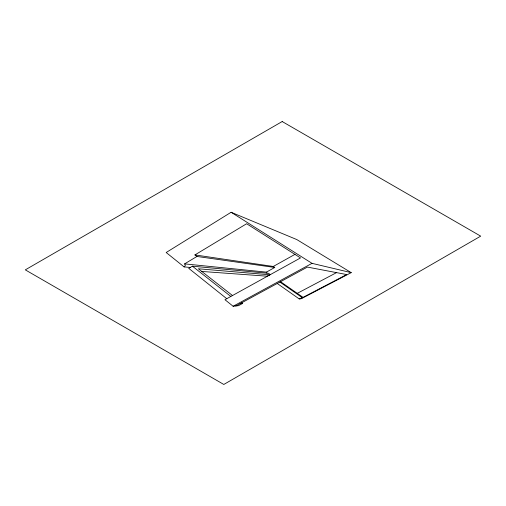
<?xml version="1.0" encoding="UTF-8"?>
<svg xmlns="http://www.w3.org/2000/svg" width="506" height="506" viewBox="0 0 506 506"><rect width="100%" height="100%" fill="white"/><g stroke="black" fill="none" stroke-linecap="round" stroke-linejoin="round"><path stroke-width="0.76" d="M277.244 283.474L299.21 298.919L301.342 298.685L351.227 272.645L296.769 239.553L231.109 212.273L166.177 252.513L184.108 266.909L190.262 267.446M196.942 256.46L184.595 263.879L266.396 272.127L274.764 267.465L196.942 256.46L194.924 254.923L246.631 223.734L300.526 257.921L224.955 299.704L233.127 306.263L238.497 305.668L242.602 303.442L241.735 302.765M270.349 274.606L268.503 273.322L192.4 266.181L188.744 268.357L226.764 298.704M184.108 266.909L185.12 265.852A5.281 3.049 0 0 0 185.272 265.195L184.595 263.879M194.924 254.923L273.284 266.46L294.941 254.379M201.78 271.444L266.877 276.181L269.717 274.96M233.127 306.263L312.006 263.341L351.227 272.645M235.853 305.959L307.414 267.086L346.705 274.562L300.286 298.799M297.269 293.347L336.541 272.626M299.21 298.919L303.037 297.364L280.526 281.69M240.015 303.701L242.602 303.442M269.439 274.764L198.384 268.781L232.507 295.529M231.109 212.273L312.006 263.341M273.284 266.46L274.764 267.465M279.875 282.044L301.987 297.471M266.396 272.127L266.466 272.171A2.429 1.404 0 0 1 266.921 273.17M192.4 266.181L230.825 296.459M282.19 121.541L25.3 269.856L223.81 384.459L480.7 236.144L282.19 121.541"/></g></svg>
